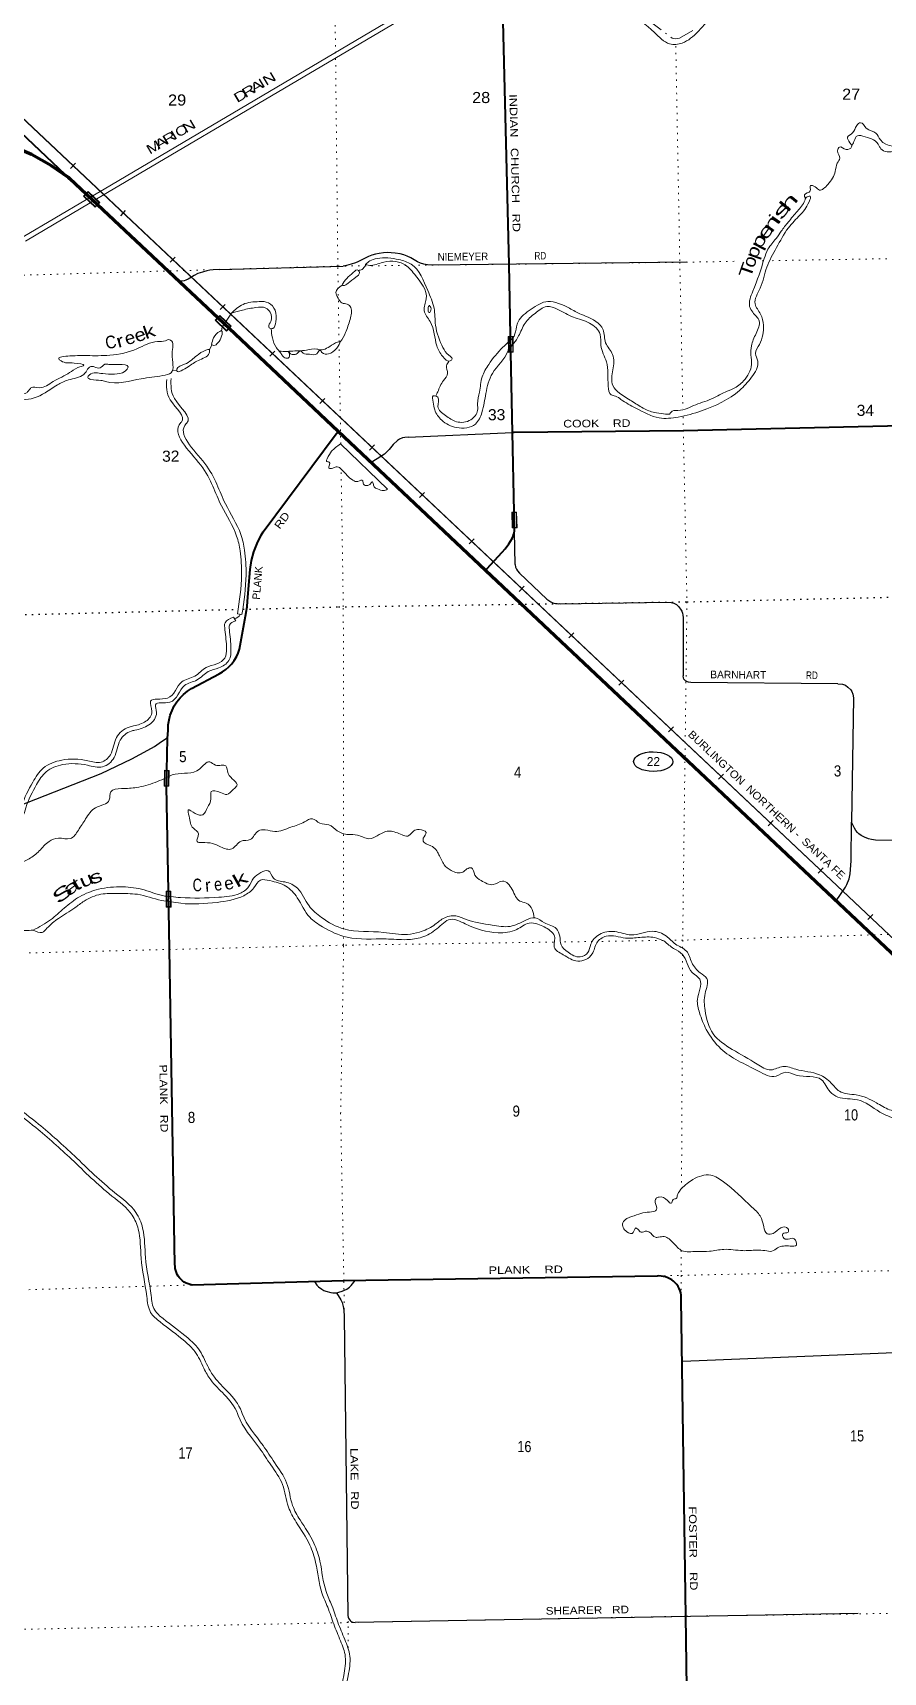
# Model space of a CAD drawing. Header units: feet. Extents: x -2 to 285336, y -549186 to -364975.
# Drawn here: x 195631 to 209030, y -454369 to -428524 of the extents above; entities that cross this region are included whole.
import ezdxf
from ezdxf.enums import TextEntityAlignment as Align

# ---------------------------------------------------------------- set-up
doc = ezdxf.new("R2010")
doc.units = ezdxf.units.FT
doc.header["$LTSCALE"] = 70
doc.linetypes.add('DOT_DASHED', pattern=[7.7, 5, -1.2, 0.3, -1.2])
doc.linetypes.add('DOTTED', pattern=[1.5, 0.3, -1.2])
for name, color, linetype, lineweight in [('17', 7, 'Continuous', 25), ('23', 7, 'Continuous', 70), ('26', 7, 'Continuous', 40), ('27', 7, 'Continuous', 13), ('29', 7, 'Continuous', 25), ('34', 7, 'Continuous', 25), ('39', 7, 'Continuous', 13), ('41', 7, 'Continuous', 13), ('44', 7, 'DOT_DASHED', 13), ('59', 7, 'Continuous', 13), ('6', 7, 'DOTTED', 25), ('61', 7, 'Continuous', 13), ('7', 7, 'DOTTED', 13)]:
    doc.layers.add(name, color=color, linetype=linetype, lineweight=lineweight)
doc.layers.add('30', color=7, linetype='Continuous')

msp = doc.modelspace()

# ---------------------------------------------------------------- linework, layer by layer
at = {"layer": '17'}
msp.add_ellipse((205406.43, -440013.34), major_axis=(-309.24, 1), ratio=0.500121, dxfattribs=at)
at = {"layer": '23'}
msp.add_line((202763.74, -436998.91), (200442.02, -434809.21), dxfattribs=at)
for points in [[(196191.51, -430806.58), (195923.69, -430618.88), (195610.54, -430445.13), (195287.54, -430307.48), (192206.09, -429090), (191878.93, -428943.52), (191568.88, -428763.64), (191481.67, -428704.25), (191456.62, -428687.19), (191431.67, -428665.26), (191302.4, -428549.73)], [(200442.02, -434809.21), (198723.3, -433188.23), (196652.33, -431235.03), (196216.96, -430824.42), (196191.51, -430806.58)], [(215822.62, -449315.2), (214465.74, -448035.47), (213654.34, -447270.21), (210801.47, -444579.57), (202763.74, -436998.91)]]:
    msp.add_lwpolyline(points, dxfattribs=at)
at = {"layer": '26'}
msp.add_line((197767.36, -442054.62), (197737.98, -440405.6), dxfattribs=at)
for points in [[(203165.08, -433566.84), (203136.23, -432179.11), (203035.36, -428135.55), (203018.23, -427448.44)], [(196191.51, -430806.58), (196141.94, -430757.95), (193744.51, -428492.16)], [(203217.26, -436076.8), (203191.29, -434827.47), (203165.08, -433566.84)], [(209783.07, -434708.03), (205878.19, -434799.99), (203215.91, -434827.21), (203191.29, -434827.47)], [(197737.98, -440405.6), (197752.14, -439651.31), (197761.54, -439519.01), (197761.47, -439512.22), (197765.18, -439433.75), (197777.07, -439356.09), (197797.02, -439280.09), (197824.8, -439206.6), (197860.1, -439136.42), (197902.55, -439070.31), (197951.68, -439009), (198006.95, -438953.16), (198067.75, -438903.4), (198133.42, -438860.28), (198565.24, -438632.09), (198619.98, -438600.75), (198673.13, -438562.58), (198721.99, -438519.07), (198766.05, -438470.68), (198804.8, -438417.95), (198837.83, -438361.47), (198864.78, -438301.84), (198885.34, -438239.72), (198993.96, -437662.86), (198994.71, -437659.54), (199009.23, -437573.46), (199014.67, -437486.34), (199057.36, -436982.73), (199078.58, -436842.53), (199114.34, -436705.31), (199164.24, -436572.58), (199227.75, -436445.8), (199258.97, -436393.61), (200412.55, -434848.67), (200442.02, -434809.21)], [(202763.74, -436998.91), (202784.01, -436976.74), (203028.6, -436709.2), (203073.75, -436659.17), (203133.47, -436580.01), (203184.59, -436495.05), (203200.02, -436458.37), (203211.54, -436420.29), (203219.01, -436381.2), (203222.36, -436341.56), (203217.26, -436076.8)], [(205965.63, -456884.07), (205921.73, -453486.67), (205847.76, -448497.6), (205848.77, -448461.25), (205845.97, -448425), (205839.4, -448389.24), (205829.13, -448354.36), (205815.27, -448320.75), (205797.97, -448288.77), (205777.42, -448258.77), (205753.85, -448231.08), (205727.52, -448206.02), (205698.71, -448183.84), (205667.74, -448164.79), (205634.94, -448149.08), (205600.69, -448136.89), (205565.35, -448128.35), (205529.31, -448123.55), (205492.96, -448122.54), (205466.86, -448124.17), (200524.15, -448196.23), (198141.99, -448264.61), (198109.36, -448257.91), (198077.61, -448247.85), (198047.08, -448234.52), (198018.11, -448218.07), (197991.02, -448198.68), (197966.11, -448176.57), (197943.65, -448151.98), (197923.87, -448125.17), (197907.01, -448096.44), (197893.25, -448066.11), (197882.73, -448034.5), (197875.57, -448001.97), (197871.85, -447968.87), (197871.29, -447948.52), (197783.72, -442972.96), (197767.36, -442054.62)]]:
    msp.add_lwpolyline(points, dxfattribs=at)
at = {"layer": '29'}
for p, q in [((198570.96, -432257.4), (200518.79, -432201.22)), ((205926.46, -432140.53), (201917.66, -432188.3)), ((201543.24, -434898.73), (203190.91, -434827.47)), ((203230.29, -436907.37), (203218.87, -436390.34)), ((203730.4, -437451.37), (203296.85, -437040.82)), ((203941.67, -437524.12), (205599.91, -437498.73)), ((205877.56, -437740.72), (205876.04, -438659.87)), ((208314.57, -438785.92), (205998.17, -438767)), ((208563.62, -439006.54), (208528.83, -440970.58)), ((213121.1, -441326), (208909.47, -441249.88)), ((200539.14, -448761.36), (200596.97, -453474.23)), ((205871.37, -449467), (211245.54, -449246.69)), ((208634.79, -453445.03), (200711.34, -453584.88))]:
    msp.add_line(p, q, dxfattribs=at)
for points in [[(201917.66, -432188.3), (201850.93, -432182.16), (201792.95, -432171.35), (201740.66, -432153.73), (201690.64, -432132.68), (201586.06, -432071.27), (201529.22, -432044.54), (201475.79, -432024.64), (201416.68, -432010.42), (201338.24, -431998.48), (201277.99, -431992.22), (201213.19, -431989.38), (201154.08, -431993.36), (201085.87, -432003.02), (201031.31, -432014.41), (200974.47, -432030.32), (200922.17, -432049.66), (200858.52, -432080.36), (200751.66, -432137.23), (200716.42, -432152.02), (200649.35, -432173.63), (200574.32, -432191.82), (200518.79, -432201.22)], [(198570.96, -432257.4), (198472.41, -432262.35), (198420.11, -432268.6), (198371.23, -432277.13), (198306.44, -432295.9), (198231.41, -432320.35), (198175.7, -432347.65), (198106.36, -432389.73), (198079.08, -432405.66), (198040.43, -432425.55), (198017.69, -432431.81), (197983.59, -432436.93), (197929.02, -432441.48)], [(201543.24, -434898.73), (201491.7, -434903.27), (201456.46, -434909.53), (201410.99, -434929.43), (201374.62, -434952.75), (201308.68, -435016.44), (201247.3, -435091.51), (201209.78, -435130.74), (201169.99, -435164.3), (201058.59, -435241.64), (200963.1, -435298.5)], [(203230.29, -436907.37), (203236.68, -436946.53), (203251.46, -436980.65), (203268.51, -437007.95), (203296.85, -437040.82)], [(203730.4, -437451.37), (203763.01, -437475.39), (203791.43, -437492.45), (203826.67, -437508.38), (203864.18, -437518.61), (203890.33, -437522.03), (203941.67, -437524.12)], [(205599.91, -437498.73), (205687.57, -437503.28), (205710.3, -437507.83), (205733.04, -437515.79), (205770.55, -437538.53), (205802.38, -437566.97), (205836.48, -437607.91), (205856.95, -437640.89), (205868.31, -437672.74), (205875.14, -437706.86), (205877.56, -437740.72)], [(205998.17, -438767), (205962.65, -438762.87), (205944.47, -438756.61), (205913.77, -438738.98), (205900.13, -438726.47), (205889.9, -438715.66), (205880.8, -438693.49), (205876.04, -438659.87)], [(208314.57, -438785.92), (208390.78, -438794.14), (208433.98, -438810.07), (208474.9, -438837.36), (208518.1, -438882.86), (208536.29, -438910.15), (208552.2, -438948.82), (208563.62, -439006.54)], [(190135.19, -443127.23), (194498.19, -441069.98), (196706.4, -440201.78), (197193.83, -439969.02), (197443.09, -439834.18), (197546.48, -439773.22), (197622.18, -439723.34), (197753.47, -439632.55)], [(208286, -442208.77), (208436.25, -441991.17), (208456.71, -441951.37), (208493.09, -441863.79), (208511.28, -441783.04), (208524.92, -441578.32), (208528.83, -440970.58)], [(208909.47, -441249.88), (208845.49, -441240.53), (208795.47, -441229.16), (208734.08, -441206.41), (208683.98, -441179.23), (208647.69, -441149.55), (208624.95, -441129.08), (208599.95, -441097.23), (208574.94, -441060.84), (208528.83, -440970.58)], [(200066.83, -448209.36), (200108.27, -448265.95), (200134.42, -448294.95), (200183.3, -448331.91), (200215.13, -448350.11), (200248.1, -448360.92), (200325.4, -448380.82), (200357.23, -448385.37), (200391.34, -448388.21), (200422.03, -448385.37), (200452.72, -448379.68), (200507.29, -448363.19), (200577.77, -448329.64), (200618.7, -448299.5), (200647.11, -448273.91), (200710.71, -448193.51)], [(200415.81, -448386.52), (200484.55, -448499.68), (200502.74, -448542.9), (200518.66, -448602.04), (200530.03, -448658.91), (200539.14, -448761.36)], [(200596.97, -453474.23), (200601.62, -453499.53), (200607.31, -453515.45), (200617.54, -453533.65), (200633.45, -453553.55), (200643.69, -453562.08), (200659.6, -453572.32), (200676.65, -453579.14), (200711.34, -453584.88)]]:
    msp.add_lwpolyline(points, dxfattribs=at)
at = {"layer": '34', "lineweight": 13}
msp.add_line((189982.25, -424700.1), (221936.8, -454825.73), dxfattribs=at)
at = {"layer": '34'}
for p, q in [((189983.09, -424699.39), (221937.47, -454824.26)), ((196227.19, -430661.14), (196303.07, -430580.66)), ((197015.45, -431407.87), (197091.32, -431327.38)), ((197797.4, -432141.48), (197873.28, -432061)), ((198585.66, -432888.2), (198661.53, -432807.72)), ((199367.61, -433621.82), (199443.49, -433541.33)), ((200155.87, -434368.54), (200231.74, -434288.06)), ((200937.82, -435102.16), (201013.7, -435021.67)), ((201726.08, -435848.88), (201801.95, -435768.4)), ((202508.03, -436582.5), (202583.91, -436502.01)), ((203296.29, -437329.22), (203372.16, -437248.74)), ((204078.24, -438062.83), (204154.12, -437982.35)), ((204866.5, -438809.56), (204942.37, -438729.08)), ((205648.45, -439543.17), (205724.33, -439462.69)), ((206436.71, -440289.9), (206512.58, -440209.42)), ((207218.66, -441023.51), (207294.54, -440943.03)), ((208006.92, -441770.24), (208082.79, -441689.76)), ((208788.87, -442503.85), (208864.75, -442423.37))]:
    msp.add_line(p, q, dxfattribs=at)
at = {"layer": '39'}
for p, q in [((202974.87, -427311.67), (196753.41, -430988.37)), ((196753.41, -430988.37), (196478.97, -431150.56)), ((196810, -431042.07), (196534.85, -431204.66)), ((196478.97, -431150.56), (195477.3, -431742.52)), ((196534.85, -431204.66), (195515.46, -431807.09)), ((200871.89, -432188.36), (200875.18, -432175.46)), ((198615, -433164.83), (198759.87, -432944.13)), ((198605.53, -433222.72), (198615, -433164.83)), ((198413.41, -433519.74), (198451.76, -433445.22)), ((197829.86, -433850.92), (197896.44, -433849.23)), ((200477.41, -435006.05), (201221.6, -435720.24)), ((198793.4, -437735.11), (198832.19, -437793.38)), ((198857.1, -437685.75), (198926.73, -437692.96))]:
    msp.add_line(p, q, dxfattribs=at)
msp.add_lwpolyline([(203090.06, -427330.72), (202974.93, -427398.76), (196810, -431042.07)], dxfattribs=at)
for points in [[(204172.82, -426879.68), (204187.79, -426936.96), (204180.15, -427039.49), (204340.48, -427364.24), (204702.75, -427852.77), (205022.14, -428190.79), (205424.01, -428518.36), (205664.25, -428698.03), (205863.47, -428684.98), (206108.3, -428506.92), (206266.66, -428345.37), (206509.2, -428096.98), (206570.73, -427883.66), (206812.9, -427544.85), (207087.54, -427270.19), (207300.3, -427124.44), (207488.91, -426976.8), (207704.07, -426925.49), (207921.7, -426988.72), (208217.6, -426993.27), (208451.44, -427082.54), (208524.13, -427138.45), (208379.13, -427119.07), (208173.71, -427089.95), (207952.39, -427111.15), (207936.56, -427177.54), (208200.28, -427190.3), (208464.15, -427237.21), (208697.97, -427320.45), (209049.01, -427521.67), (209391.98, -427720.92), (209525.06, -427778.53), (209883.11, -428218.85), (210144.23, -428581.29), (210247.55, -428747.57), (210504.49, -429071.84), (210836.23, -429478.13), (210896.95, -429560.21), (210899.15, -429606.42), (210846.91, -429628.79), (210750.45, -429667.45), (210783.01, -429755.71), (210714.55, -429748.01), (210613.25, -429585.74), (210306.97, -429502.86), (210142.14, -429555.93), (210029.6, -429600.7), (209904.85, -429609.36), (209884.26, -429741.25), (209881.13, -429882.05), (209735.23, -429971.93), (209528.52, -430121.66), (209404.27, -430254.91), (208986.26, -430213.71), (208914.55, -430104.62), (208763.29, -430029.01), (208672.36, -429941.04), (208612.16, -429987.56), (208546.21, -430102.44), (208467.99, -430171.15), (208504.58, -430259.39), (208534.9, -430293.4), (208568.89, -430236.96), (208622.87, -430146.26), (208743.71, -430163.75), (208876.74, -430209.31), (208967.72, -430311.34), (208992.04, -430351.41), (209217.8, -430392.06), (209511.1, -430292.56), (209681.79, -430195.25), (209800.17, -430102.22), (209876.14, -429975.24), (209949.96, -429841.37), (209968.74, -429744.38), (209995.71, -429681.25), (210126.67, -429712.76), (210257.02, -429593.54), (210454.39, -429622.7), (210615.7, -429694.25), (210676.6, -429820.54), (210799.52, -429856.1), (210847.45, -429763.43), (210851.31, -429723.22), (210887.62, -429741.12), (210886.21, -429889.84), (210977.97, -430182.78), (211135.96, -430427.16), (211412.31, -430576.5), (211555.36, -430609.95), (211662.62, -430754.1), (211616.83, -430878.92), (211575.08, -431007.74), (211520.87, -431040.17), (211633.99, -431140.08), (212012.97, -431282.88), (212269.29, -431454.43)], [(208202.55, -426859.48), (209016.17, -427321.27), (209393.66, -427522.84), (209738.49, -427797.57), (210051.75, -428113.52), (210193.28, -428269.56), (210500.82, -428663.91), (210549.41, -428734.01), (210573.64, -428751.97), (210715.28, -428936.15), (211257.59, -429646.84), (211546.26, -429856.41), (211691.44, -429919.99), (211856.95, -430033.71), (212032.4, -430117.24), (212480.46, -430418.46), (212733.17, -430692.51), (212806, -430784.58), (212898.76, -430826.32), (213003.74, -430906.18), (213015.95, -430938.28), (212937.34, -430910.53), (212868.82, -430888.77), (212887.13, -430936.91), (212994.68, -431153.41), (213080.27, -431412.21), (213153.48, -431598.74), (213220.32, -431700.89), (213224.51, -431741.06), (213327.52, -431828.97), (213472.74, -431904.61), (213599.69, -431940.15), (213769.06, -432013.66), (213936.26, -432046.99), (214061.41, -432136.8), (214214.78, -432234.51), (214327.72, -432290.21), (214384.22, -432324.09), (214592.46, -432552.15), (214709.47, -432617.88), (214897.01, -432705.37), (215118.86, -432814.79), (215384.54, -432813.47), (215523.22, -432762.54), (215561.3, -432724.17), (215559.04, -432661.88), (215610.93, -432553.11), (215663.28, -432558.88), (215661.48, -432611.13), (215705.23, -432480.29), (215710.55, -432301.42), (215683.99, -432205.09), (215646.12, -432297.72), (215613.85, -432281.8), (215554.6, -432063.05), (215497.96, -431993), (215396.67, -431832.74), (215389.86, -431643.88), (215541.93, -431420.06), (215702.37, -431276.58), (215921.6, -431237.31), (216080.73, -431266.66), (216268.05, -431299.89), (216336.54, -431313.62), (216285.9, -431233.49), (216017.58, -431080.09), (215590.41, -430967.67), (215274.15, -430904.93), (215103.06, -430903.78), (214891.49, -430846.55), (214764.52, -430806.99), (214712.22, -430815.29), (214549.92, -430994.95), (214377.4, -431138.49), (214369.02, -431058.15), (214485.31, -430945.03), (214599.5, -430813.84), (214657.45, -430709.06), (214455.61, -430571.4), (214193.31, -430413.95), (214138.7, -430347.91), (214235.37, -430361.49), (214535.93, -430524.78), (214778.12, -430686.35), (214979.84, -430795.87), (215305.75, -430754.06), (215775.1, -430846.17), (216107.62, -430949.02), (216341.97, -431162.87), (216475.7, -431381.25), (216780.85, -431683.18), (216932.54, -431863.28), (217161.71, -432288.17), (217208.93, -432517.02), (217237.69, -432659.56), (217157.97, -432856.89), (217134.59, -433047.92)], [(207807.68, -431135), (207789.33, -431076.82), (207879.66, -431016.08), (207883.35, -430933.67), (207955.88, -430951.4), (208026.54, -431003.29), (208155, -430916.24), (208274.93, -430710.67), (208306.6, -430577.88), (208344.53, -430501.33), (208311.86, -430384.94), (208339.79, -430324.51), (208444.61, -430362.17), (208530.99, -430321.55), (208534.93, -430291.11)], [(203121.27, -433403.24), (203213.25, -433306.08), (203252.91, -433159.19), (203276.75, -433080.7), (203485.27, -432880.71), (203746.43, -432758.84), (203913.62, -432790.16), (204042.66, -432843.78), (204220.17, -432939.35), (204337.11, -432989.01), (204615.75, -433204.66), (204656.84, -433411.44), (204766.28, -433595.77), (204771.28, -433834.88), (204770.28, -434086.08), (204873.41, -434204.13), (205065.13, -434327.77), (205246.74, -434441.41), (205425.63, -434510.61), (205569.15, -434532.25), (205679.79, -434517.63), (205687.79, -434503.53), (205794.36, -434476.87), (206075.78, -434387.05), (206359.15, -434281.14), (206537.91, -434187.81), (206670.53, -434132.9), (206829.05, -434011.53), (206954.81, -433753.69), (206946.15, -433603.01), (206953.62, -433460.3), (207027.29, -433262.99), (207074.8, -433065.82), (206973.61, -432929.67), (206924.93, -432837.47), (206976.29, -432598.08), (207155.35, -432082.74), (207213.12, -431933.75), (207341.27, -431768.33), (207423.32, -431651.36), (207533.44, -431508.14), (207677.66, -431336.61), (207793.72, -431167.23), (207817.68, -431120.89), (207877.98, -431100.49), (207862.23, -431186.98), (207718.17, -431398.7), (207535.82, -431598.56), (207349.9, -431910.96), (207196.16, -432219.19), (207090.81, -432547.27), (207011.32, -432796.85), (207096.51, -432959.2), (207141.5, -433133.81), (207078.31, -433435.56), (207018.52, -433580.55), (207053.21, -433698.94), (206955.62, -433954.64), (206767.26, -434160.55), (206168.76, -434483.05), (205798.8, -434581.35), (205498.96, -434594.9), (205132, -434439.98), (204897.97, -434304.49), (204811.2, -434250.66), (204742.69, -434230.91), (204695.85, -434096.5), (204668.12, -433710.81), (204582.53, -433449.99), (204569.76, -433279.24), (204401.97, -433099.21), (204147.99, -433008.04), (203903.94, -432884.66), (203728.65, -432841.32), (203543.91, -432946.74), (203387.53, -433100.24), (203285.7, -433303.71), (203122.44, -433521.33)], [(200875.18, -432175.46), (200942.53, -432119.33), (201054.4, -432082.04), (201398.87, -432099.33), (201593.13, -432173.28), (201853.73, -432587.4), (201953.48, -432864.22), (201976.72, -433135.4), (202092.87, -433486.49), (202187.96, -433608.6), (202236.5, -433664.63), (202206.44, -433696.93), (202089.42, -433629.19), (201996.14, -433458.84), (201891.95, -433077.54), (201798.65, -432903.17), (201808.34, -432810.69), (201830.11, -432720.15), (201645.37, -432331.21), (201475.64, -432169.28), (201117.3, -432150.97), (200914.16, -432188.15), (200875.18, -432175.46)], [(200504.82, -432501.67), (200520.8, -432471.45), (200705.2, -432279.62), (200739.33, -432259.36), (200777.75, -432301.37), (200719.68, -432376.01), (200597.29, -432473.08), (200522.96, -432507.61), (200504.82, -432501.67)], [(200756.26, -432269.45), (200819.82, -432252.93), (200871.89, -432188.36)], [(200475.53, -433398.17), (200558.18, -433250.97), (200629.79, -433041.62), (200641.11, -432854.68), (200586.55, -432802.7), (200501.93, -432783.02), (200441.23, -432704.95), (200406.67, -432618.71), (200504.82, -432501.67)], [(198759.87, -432944.13), (198944.13, -432804.84), (199197.57, -432761.38), (199344.58, -432780.74), (199447.71, -432898.8), (199458.51, -433081.61), (199410.62, -433184.34), (199364.32, -433182.56), (199350.14, -433160.52), (199379.99, -433075.97), (199369.33, -432929.33), (199302.64, -432863.35), (199143.6, -432854.09), (198936.45, -432895.31), (198762.96, -432941.8)], [(201880.84, -432820.37), (201858.88, -432864.69), (201877.28, -432934.94), (201901.28, -432898.64), (201901.1, -432854.43), (201880.84, -432820.37)], [(194148.27, -432949.28), (194174.45, -432953.17), (194205.19, -433089.67), (194270.12, -433217.95), (194229.98, -433246.29), (194163.23, -433164.23), (194110.46, -433057.98), (194104.51, -433078.11), (194157.3, -433190.38), (194163.94, -433341.07), (194152.23, -433431.55), (194176.62, -433487.7), (194222.69, -433433.21), (194258.81, -433406.91), (194287.16, -433448.97), (194201.06, -433559.92), (194096.9, -433683.02), (194045.11, -433817.92), (193987.14, -433916.68), (193991.74, -434059.33), (194076.61, -434141.3), (194288.11, -434178.43), (194648.45, -434241.48), (195107.6, -434250.72), (195334.83, -434199.35), (195530.08, -434200.39), (195566.15, -434162.03), (195602.22, -434121.66), (195731.03, -434119.01), (195954.05, -434021.44), (196211.12, -433881.5), (196341.63, -433802.48), (196434.07, -433765.84), (196284.98, -433730.41), (196077.53, -433697.28), (196043.19, -433667.31), (196214.08, -433618.23), (196489.81, -433612.84), (196844.03, -433607.06), (197272.34, -433504.45), (197597.94, -433390.29), (197720.67, -433377.63), (197762.87, -433361.34), (197801.15, -433369.19), (197826.17, -433584.09), (197809.27, -433883.59), (197678.62, -433928.45), (197340.68, -433978.37), (196777.28, -434023.37), (196704.74, -434003.63), (196545.67, -433988.35), (196497.24, -433956.44), (196523.25, -433918.13), (196732.49, -433896.99), (196915.68, -433904.12), (197084.57, -433859.07), (197134.61, -433790.49), (196993.57, -433753.01), (196830.53, -433751.81), (196768.12, -433750.11), (196689.86, -433806.77), (196599.22, -433791.15), (196544.84, -433783.38), (196480.7, -433850.01), (196432.64, -433910.54), (196191.45, -433996.14), (196018.67, -434073.36), (195823.94, -434198.93), (195464.07, -434301.19), (195333.23, -434299.84), (195255, -434366.54), (195041.63, -434361.57), (194445.5, -434276.12), (194099.21, -434253.73), (193778.99, -434207.09), (193772.28, -434042.34), (193798.11, -433957.81), (193815.89, -433875.33), (193785.4, -433803.14), (193791.09, -433716.7), (193823.2, -433692.42), (193865.94, -433810.78), (193906.5, -433884.93), (193962.62, -433826.37), (194028.49, -433689.39), (194082.33, -433566.54), (194079.52, -433369.62), (194083.21, -433285.2), (194082.83, -433192.76), (194040.23, -433110.58), (194029.91, -433048.34), (194084.11, -433011.9), (194148.27, -432949.28)], [(198445.53, -433440.33), (198479.3, -433331.65), (198579.53, -433230.67), (198605.67, -433222.51), (198606, -433304.9), (198546.06, -433413.71), (198485.84, -433454.2), (198445.53, -433440.33)], [(199387.32, -433189.79), (199405.19, -433333.07), (199470.24, -433491.5), (199512.71, -433541.53)], [(199512.71, -433541.53), (199637.52, -433546.94), (199695.88, -433542.63), (199820.65, -433537.99), (199943.38, -433525.32), (200104.34, -433510.45), (200164.77, -433522.21), (200369.7, -433430.76), (200470.2, -433396.1), (200420.28, -433494.81), (200291.83, -433585.88), (200185.06, -433562.3), (200152.83, -433525.52), (200108.66, -433582.78), (199991.94, -433589.39), (199889.24, -433575.83), (199848.94, -433539.99), (199794.66, -433580.32), (199738.36, -433596.68), (199692.01, -433582.84), (199659.38, -433545.78), (199676.03, -433613.06), (199652.04, -433651.36), (199586.23, -433636.86), (199551.41, -433594.72), (199512.71, -433541.53)], [(201981.24, -434250.68), (202011.51, -434270.62), (202014.11, -434415.3), (202131.42, -434555.38), (202304.92, -434655), (202532.24, -434623.72), (202638.33, -434480.52), (202637.89, -434372), (202669.35, -434186.97), (202710.66, -433949.64), (202814.52, -433752.18), (203036.84, -433481.79), (203121.27, -433403.24)], [(197897.7, -433851), (197901.63, -433826.87), (198020.07, -433749.91), (198218.77, -433610.27), (198357.32, -433527.18), (198411.63, -433518.88), (198409.83, -433573.14), (198341.69, -433643.82), (198239.22, -433688.54), (198078.6, -433787.8), (197966.14, -433852.67), (197911.85, -433865), (197897.7, -433851)], [(203122.44, -433521.33), (203114.83, -433544.13), (202873.46, -433892.56), (202770.08, -434208.57), (202706.88, -434508.31), (202604.97, -434691.69), (202307.31, -434747.43), (202073.35, -434630.03), (201964, -434467.8), (201941.37, -434347.34)], [(202188.36, -433707.07), (202150.38, -433771.56), (202164.97, -433894.07), (202101.01, -434004.92), (202011.16, -434184.21), (201981.24, -434250.68)], [(197740.16, -433987.67), (197795.92, -434310.54), (197967.42, -434668.21), (197965.86, -434669.77), (198278.13, -435341.82), (198603.94, -435983.43), (198843.04, -436457.72), (198896.04, -436689.01), (198921.19, -437067.11), (198857.1, -437685.75)], [(197809.14, -433975.76), (197863.24, -434289.04), (198051.98, -434682.65), (198049.97, -434684.66), (198341.1, -435311.22), (198666.4, -435951.83), (198909.37, -436433.8), (198965.52, -436678.8), (198991.43, -437068.4), (198926.73, -437692.96)], [(201941.37, -434347.34), (201940.97, -434248.87), (201981.24, -434250.68)], [(201221.6, -435720.24), (201157.26, -435740.64), (201062.55, -435714.95), (201008.06, -435681.04), (200995.77, -435628.84), (200981.58, -435602.77), (200951.5, -435633.06), (200909.34, -435661.4), (200852.94, -435651.61), (200832.59, -435597.44), (200830.52, -435581.37), (200754.08, -435595.79), (200675.5, -435578.07), (200495.67, -435408.07), (200429.06, -435364.16), (200356.68, -435386.6), (200294.29, -435388.9), (200308.15, -435332.56), (200301.96, -435292.39), (200259.64, -435280.53), (200269.53, -435238.28), (200339.53, -435121.38), (200399.68, -435062.81), (200477.41, -435006.05)], [(198793.4, -437735.11), (198660.7, -437823.44), (198657.48, -437933.94), (198682.99, -438229.88), (198655.39, -438381.82), (198531.81, -438471.58), (198360.01, -438530.12), (198184.52, -438664.61), (197979.14, -438755.77), (197751.58, -439012.34), (197487.72, -439062.21), (197506.59, -439221.73), (197412.71, -439377.34), (197218.25, -439451.51), (197148.37, -439468.36), (196948.01, -439635.85), (196853.62, -439906.22), (196708.65, -440022.35), (196497.29, -440000.88), (196087.18, -439990.4), (195796.61, -440116.38), (195630.13, -440337.94), (195457.55, -440711.03), (195343.76, -440975.28), (195148.7, -441084.65), (194876.2, -441105.31), (194638.08, -441098.88), (194429.36, -441210.79), (194014.85, -441455.94), (193781.57, -441583.39), (193497.57, -441727.29), (193307.96, -441935.71), (193144.62, -441951.34), (192807.32, -441996.13), (192647.41, -442117.58), (192522.99, -442229.85), (192503.45, -442335.54), (192501.23, -442609.16), (192502.93, -443145.36), (192496.41, -443970.12), (192524.16, -444622.38), (192515.81, -445047.03), (192534.46, -445194.67)], [(198832.19, -437793.38), (198729.62, -437861.66), (198727.57, -437931.95), (198753.53, -438233.19), (198719.25, -438421.96), (198564.39, -438534.43), (198393.47, -438592.67), (198220.51, -438725.22), (198021.43, -438813.59), (197788.08, -439076.68), (197564.91, -439118.86), (197578.92, -439237.34), (197460.19, -439434.15), (197239.01, -439518.51), (197180.7, -439532.57), (197007.73, -439677.16), (196913.08, -439948.28), (196730.06, -440094.89), (196492.85, -440070.79), (196100.84, -440060.77), (195841.45, -440173.24), (195690.55, -440374.06), (195521.47, -440739.57), (195398.68, -441024.74), (195169.43, -441153.28), (194877.91, -441175.38), (194654.77, -441169.36), (194463.73, -441271.79), (194049.46, -441516.8), (193814.18, -441645.34), (193540.69, -441783.92), (193341.54, -442002.82), (193152.56, -442020.9), (192834.9, -442063.08), (192692.11, -442171.53), (192587.51, -442265.92), (192573.4, -442342.24), (192571.23, -442609.33), (192572.93, -443145.53), (192566.42, -443968.91), (192594.19, -444621.58), (192585.9, -445043.31), (192603.91, -445185.9)], [(198897.34, -437692.12), (198894.57, -437698.99), (198811.99, -437761.99)], [(203528.51, -442477.09), (203499.48, -442345.67), (203404.47, -442243.65), (203303.7, -442212), (203184.21, -442029.73), (203032.71, -441897.85), (202883.99, -441952.85), (202694.52, -441887.47), (202595.55, -441801.56), (202540.75, -441689.29), (202470.37, -441705.72), (202408.17, -441754.26), (202220.88, -441729.07), (202113.84, -441639.17), (202030.67, -441480.83), (201903.29, -441338.78), (201780.21, -441265.04), (201784.07, -441222.82), (201827.98, -441132.17), (201717.08, -441082.49), (201632.63, -441105.01), (201556.45, -441179.74), (201375.13, -441138.44), (201189.87, -441117.26), (200926.65, -441229.1), (200747.28, -441171.71), (200602.32, -441162.39), (200426.97, -441102.97), (200295.77, -441011.18), (200152.75, -440983.76), (200035.72, -440914.01), (199913.14, -440962.85), (199698.12, -441048.32), (199444.78, -441113.89), (199293.72, -441090.52), (199185.09, -441105.13), (199056.83, -441242.42), (198912.01, -441267.26), (198767.58, -441388.55), (198590.33, -441357.28), (198463.31, -441303.65), (198294.18, -441290.43), (198219.65, -441274.72), (198243.31, -441154.03), (198160.42, -441064.01), (198093.24, -440875.45), (198080.74, -440773.02), (198191.69, -440832.76), (198310.52, -440852.26), (198382.52, -440737.36), (198438.33, -440602.44), (198441.88, -440485.87), (198586.85, -440499.21), (198689.63, -440530.85), (198793.97, -440449.95), (198846.07, -440393.43), (198708.42, -440199.18), (198671.71, -440080.8), (198510.63, -440067.54), (198417.84, -440017.76), (198257.28, -440131.09), (197875.18, -440211.37), (197695.99, -440285.26)], [(197697.5, -440284.69), (197559.7, -440341.55), (197268.17, -440421.37), (197026.71, -440438.65), (196857.84, -440489.73), (196836.21, -440616.44), (196621.35, -440740.09), (196463.06, -440917.72), (196349.05, -441095.13), (196222.77, -441226.38), (196035.56, -441219.27), (195888.83, -441270.24), (195732.45, -441421.74), (195573.94, -441545.11), (195306.62, -441638.88), (195010.77, -441646.38), (194727.24, -441712.1), (194606.55, -441730.78), (194429.64, -441785.92), (194265.11, -441913.34), (194090.66, -442074.97)], [(197809.3, -442142.28), (197957.53, -442156.21), (198563.36, -442151.19), (198891.21, -442093.29), (199031.67, -441988.09), (199109.62, -441851.05), (199226, -441762.05), (199338.6, -441733.36), (199423.61, -441851.5), (199602.99, -441910.9), (199800.65, -442010.39), (199982.92, -442286.8), (200178.9, -442470.71), (200533.89, -442651.81), (201154.04, -442704.99), (201534.59, -442739.27), (201721.62, -442700.16), (201948.64, -442594.53), (202097.15, -442487.29), (202298.26, -442446.09), (202459.5, -442501.56), (202866.45, -442591.97), (203150.33, -442610.66), (203397.51, -442514.98), (203546.3, -442476.06), (203691.54, -442555.72), (203881.12, -442647.21), (203933.93, -442765.51), (203954.61, -442902.06), (204063.77, -443018.07), (204253.27, -443091.48), (204377.79, -443024.55), (204423.55, -442893.7), (204557.78, -442738.29), (204799.13, -442692.88), (205061.05, -442744.63), (205394.89, -442687.91), (205614.6, -442765.19), (205758.01, -442891.08), (205929.55, -443000.75), (206014.81, -443181.18), (206148.32, -443345.3), (206249.32, -443433.22), (206224.1, -443666.46), (206223.18, -443935.74), (206349.46, -444302.86), (206652.38, -444550.54), (207043.8, -444783.71), (207259.53, -444873.07), (207450.53, -444819.87), (207653.99, -444863.07), (208024.7, -444949.64), (208206.36, -445077.35), (208339.75, -445211.33), (208605.67, -445268.28), (208922.17, -445391.3), (209129.93, -445500.79), (209327.3, -445529.95), (209697.24, -445427.63), (210005.2, -445428.11), (210315.77, -445577.28), (210543.9, -445746.96), (210653.25, -445909.19), (210621.66, -446062.07), (210540.53, -445909.75), (210433.22, -445753.54), (210283.78, -445629.69), (210058.07, -445562.49), (209884.81, -445521.15), (209605.25, -445574.79), (209229.1, -445634.94), (208977.11, -445537.72), (208622.08, -445344.56), (208315.96, -445301.88), (208192.84, -445218.09), (208057.23, -445029.86), (207660.41, -444955.48), (207495.17, -444910.08), (207342.45, -444971.12), (207062.35, -444892.14), (206471.18, -444539.39), (206242.5, -444235.07), (206136.79, -443976.36), (206101.7, -443761.52), (206141.31, -443600.55), (206138.66, -443443.82), (206021.49, -443337.9), (205867.36, -443053.31), (205728.1, -442959.55), (205582.72, -442845.73)], [(205582.72, -442845.73), (205425.49, -442788.23), (205196.02, -442785.36), (204970.63, -442794.52), (204664.57, -442765.9), (204516.05, -442871.13), (204444.3, -443046.32), (204217.32, -443159.99), (203989.46, -443058.63), (203846.07, -442938.77), (203851.4, -442763.91), (203782.62, -442679.85), (203588.98, -442576.32), (203452.04, -442558.92), (203255.2, -442660.37), (202961.53, -442710.06), (202445.7, -442571.96), (202211.93, -442500.78), (201995.16, -442650.57), (201760.2, -442782.36), (201522.84, -442819.71), (201196.73, -442809.28), (200582.72, -442782.19), (200195.6, -442617.32), (199995.73, -442467.6), (199797.22, -442159.11), (199617.34, -441975.13), (199365.4, -441889.97), (199216.42, -441882.68), (199114.25, -442001.75), (198955.75, -442127.13), (198533.83, -442232.1), (197961.92, -442246.62), (197810.46, -442224.35)], [(195638.88, -442670.14), (195911.96, -442506), (196126.58, -442324.08), (196369.4, -442144.02), (196666.81, -442025.98), (197047.07, -441987.92), (197387.43, -442036.46), (197713.89, -442133.31), (197809.3, -442142.28)], [(197814.36, -442225.06), (197657.81, -442201.91), (197279.02, -442105.33), (196971.02, -442094.8), (196705.37, -442104.16), (196440.13, -442214), (196293.62, -442317.22), (196034.65, -442485.3), (195854.13, -442640.93), (195777.91, -442705.62), (195638.88, -442670.14)], [(195439.91, -442672.66), (195504.05, -442674.83), (195638.88, -442670.14)], [(193152.62, -445370.64), (193556.72, -445336.48), (194041.25, -445266.18), (194781.06, -445254.1), (195152.94, -445302.29), (195325.77, -445418.76), (195721.62, -445728.02), (196288.24, -446230.06), (196925.18, -446810.42), (197254.7, -447121.68), (197361.1, -447366.68), (197407.07, -447830.58), (197495.18, -448431.04), (197551.33, -448659.98), (197683.94, -448794.53), (198071.75, -449099.76), (198240.52, -449270.46), (198387.12, -449543.57), (198491.55, -449718.29), (198700.5, -449945.21), (198919.44, -450260.5), (198929.47, -450288.61), (199260.88, -450796.68), (199439.65, -451063.77), (199630.44, -451383.08), (199724.72, -451740.54), (199841.19, -451967.46), (200060.1, -452334.96), (200154.42, -452620.13), (200252.65, -453098.09), (200342.99, -453318.99), (200437.32, -453582.06), (200545.72, -453851.16), (200625.98, -454116.25), (200599.67, -454427.53), (200498.8, -455032.01), (200442.33, -455341.28), (200375.84, -455598.33), (200315.46, -455722.85), (200285.25, -455807.19)], [(193158.52, -445440.39), (193564.7, -445406.06), (194046.87, -445336.1), (194777.11, -445324.17), (195127.54, -445369.58), (195284.61, -445475.44), (195676.82, -445781.85), (196241.45, -446282.13), (196877.57, -446861.74), (197196.21, -447162.72), (197292.52, -447384.5), (197337.57, -447839.12), (197426.4, -448444.49), (197487.94, -448695.38), (197637.18, -448846.81), (198025.03, -449152.07), (198183.63, -449312.48), (198326.21, -449578.1), (198435.17, -449760.4), (198645.75, -449989.09), (198856.64, -450292.79), (198866.32, -450319.93), (199202.48, -450835.27), (199380.48, -451101.21), (199565.28, -451410.49), (199658.97, -451765.74), (199779.92, -452001.39), (199996.04, -452364.21), (200086.68, -452638.23), (200185.39, -453118.56), (200277.62, -453344.06), (200371.88, -453606.96), (200479.63, -453874.43), (200555.1, -454123.71), (200530.16, -454418.81), (200429.84, -455019.96), (200373.92, -455326.21), (200309.81, -455574.06), (200250.83, -455695.7), (200219.35, -455783.59)], [(205854.14, -446742.92), (206032.69, -446599.36), (206312.2, -446533.66), (206515.92, -446639.15), (206960.34, -447034.83), (207089.72, -447174.86), (207148.79, -447347.39), (207199.55, -447455.65), (207298.16, -447451.14), (207418.56, -447362.12), (207529.31, -447373.63), (207531.56, -447431.89), (207449.14, -447456.42), (207463.52, -447528.69), (207558.14, -447534.25), (207626.59, -447535.92), (207661.2, -447634.21), (207564.65, -447650.77), (207365.5, -447677.89), (207275.14, -447730.58), (207166.42, -447723.09), (207037.57, -447715.69), (206816.19, -447722.82), (206520.23, -447702.19), (206292.91, -447733.46), (206091.64, -447734.46), (205860.13, -447723.56), (205722.76, -447599.65), (205579.45, -447501.89), (205490.92, -447510.37), (205440.61, -447512.63), (205339.63, -447426.72), (205305.36, -447414.84), (205214.86, -447433.37), (205164.35, -447385.4), (205132.06, -447365.46), (205092.1, -447438), (204991.41, -447426.45), (204926.42, -447282.08), (204988.55, -447217.47), (205143.31, -447160.43), (205278, -447119.57), (205416.82, -447104.81), (205458.97, -447076.47), (205436.37, -446962.03), (205450.21, -446901.68), (205498.42, -446877.32), (205633.51, -446934.93), (205690.04, -446976.85), (205722.01, -446918.41), (205768.23, -446900.1), (205788.13, -446843.73), (205814.1, -446795.37), (205852.13, -446742.93)]]:
    msp.add_spline(points, degree=3, dxfattribs=at)
at = {"layer": '44'}
msp.add_lwpolyline([(205253.53, -428267.97), (205706.24, -428607.71), (205756.76, -428620.16), (205818.2, -428607.44), (206027.92, -428486.62)], dxfattribs=at)
at = {"layer": '59'}
for points in [[(196504.01, -431025.95), (196684.94, -431198.48), (196612.48, -431274.47), (196431.55, -431101.94)], [(196442.85, -431101.67), (196504.27, -431037.25), (196673.63, -431198.74), (196612.21, -431263.16)], [(198575.56, -432978.65), (198756.49, -433151.16), (198684.03, -433227.16), (198503.1, -433054.64)], [(198745.17, -433151.42), (198575.82, -432989.95), (198514.4, -433054.37), (198683.75, -433215.84)]]:
    msp.add_lwpolyline(points, close=True, dxfattribs=at)
at = {"layer": '6'}
for points in [[(198939.92, -437611.06), (200449.06, -437573.3), (205937.42, -437494.52), (211288.9, -437373.44), (216646.53, -437276.45)], [(190091.67, -437854.57), (195198.09, -437704.7), (198856.52, -437613.15)]]:
    msp.add_lwpolyline(points, dxfattribs=at)
at = {"layer": '61'}
for p, q in [((203196.94, -433310.65), (203200.99, -433560.62)), ((203200.99, -433560.62), (203126, -433561.83)), ((203254.51, -436078.93), (203260.37, -436328.86)), ((203260.37, -436328.86), (203185.39, -436330.62)), ((197779.06, -440151.38), (197774.25, -440401.33)), ((197774.25, -440401.33), (197699.26, -440399.89)), ((197805.18, -442055.58), (197809.13, -442305.55)), ((197809.13, -442305.55), (197734.14, -442306.74))]:
    msp.add_line(p, q, dxfattribs=at)
for points in [[(203126, -433561.83), (203121.95, -433311.86), (203196.94, -433310.65)], [(203130.07, -433319.72), (203189.07, -433318.77), (203130.07, -433319.72)], [(203185.39, -436330.62), (203179.53, -436080.69), (203254.51, -436078.93)], [(197699.26, -440399.89), (197704.07, -440149.93), (197779.06, -440151.38)], [(197734.14, -442306.74), (197730.19, -442056.77), (197805.18, -442055.58)]]:
    msp.add_lwpolyline(points, dxfattribs=at)
for points in [[(203133.86, -433553.7), (203130.07, -433319.72), (203189.07, -433318.77), (203192.86, -433552.75)], [(203193.19, -436322.43), (203187.71, -436088.49), (203246.7, -436087.11), (203252.18, -436321.05)], [(197707.4, -440392.04), (197711.91, -440158.07), (197770.91, -440159.21), (197766.4, -440393.18)], [(197742, -442298.61), (197738.31, -442064.63), (197797.31, -442063.7), (197801, -442297.68)]]:
    msp.add_lwpolyline(points, close=True, dxfattribs=at)
at = {"layer": '7'}
for p, q in [((207139.01, -432118.82), (207122.92, -432119.1)), ((200482.16, -435006.38), (200457.29, -433456.05)), ((204446.9, -442849.23), (203941.61, -442856.69)), ((205564.44, -442832.74), (204541.66, -442847.83)), ((205869.4, -443056.72), (205852.08, -446737.45))]:
    msp.add_line(p, q, dxfattribs=at)
for points in [[(200456.37, -433398.13), (200437.19, -432202.58), (200379.13, -426817.25), (200396.28, -422455.47)], [(205761.68, -428736.3), (205825.15, -432141.61), (205873.62, -434452.56)], [(213330.64, -432017.27), (211184.8, -432048.63), (207243.07, -432117.01)], [(201511.38, -432190.42), (200437.19, -432202.58), (195174.38, -432353.36), (190911.56, -432578.48)], [(206681.77, -432126.75), (205825.15, -432141.61), (201624.91, -432189.14)], [(205876.23, -434577.02), (205937.42, -437494.52), (205870.48, -442828.22), (205869.88, -442954.67)], [(200528.62, -442653.06), (200523.37, -437575.72), (200488.53, -435403.71)], [(221820.31, -442514.64), (216666.33, -442657.95), (211211.78, -442679.06), (205870.48, -442828.22), (205692.95, -442830.84)], [(203835.9, -442858.25), (200528.88, -442907.05), (195274.05, -443037.69), (194944.9, -443047.82)], [(200481.27, -445561.91), (200528.88, -442907.05), (200528.75, -442784.27)], [(200602.11, -453984.27), (200598.33, -453585.5), (200532.21, -448196.19), (200481.27, -445561.91)], [(205847.44, -447721.52), (205845.6, -448113.49), (205921.73, -453486.67), (205965.62, -456884.07)], [(197477.91, -448283.48), (200532.21, -448196.19), (205845.6, -448113.49), (211227.27, -447990.25), (214300.42, -447963.45)], [(190179.33, -448475.65), (195253.3, -448347.05), (197392.58, -448285.91)], [(219959.02, -453292.74), (216635.01, -453304.75), (211303.59, -453411.66), (205921.73, -453486.67), (200598.33, -453585.5), (200453.43, -453588.53)], [(200348.66, -453590.72), (195303.16, -453696.25), (190223.52, -453829.32)]]:
    msp.add_lwpolyline(points, dxfattribs=at)

# ---------------------------------------------------------------- texts
at = {"layer": '17'}
msp.add_text('22', height=140, dxfattribs=at).set_placement((205409.33, -440081.65), align=Align.CENTER)
at = {"layer": '27'}
for s, rotation, width, p in [('INDIAN   CHURCH   RD', 271.429, 1.25, (203139.25, -429493.34)), ('COOK    RD', 0.586, 1.2, (203989.08, -434746.57)), ('RD', 53.252, 1.2, (199522.66, -436358.03)), ('PLANK   RD', 271.008, 1.2, (197625.66, -444789.57)), ('PLANK    RD', 0.835, 1.25, (202812.84, -448092.48)), ('FOSTER    RD', 270.849, 1.25, (205966.06, -451754.64))]:
    msp.add_text(s, height=120, rotation=rotation, dxfattribs=dict(at, width=width)).set_placement(p)
msp.add_text('PLANK', height=120, rotation=85.155, dxfattribs=at).set_placement((199207.26, -437463.87))
at = {"layer": '30'}
for s, rotation, width, p in [('NIEMEYER', 0.683, 0.95, (202010.34, -432117.19)), ('RD', 0.683, 0.8, (203535.26, -432099.02)), ('RD', 359.532, 0.8, (207813.75, -438711.83)), ('LAKE   RD', 270.703, 1.25, (200634.59, -450835.03)), ('SHEARER   RD', 1.011, 1.15, (203713.15, -453461.89))]:
    msp.add_text(s, height=120, rotation=rotation, dxfattribs=dict(at, width=width)).set_placement(p)
msp.add_text('BARNHART', height=120, rotation=359.532, dxfattribs=at).set_placement((206305.02, -438699.5))
at = {"layer": '34', "width": 1.1}
msp.add_text('BURLINGTON  NORTHERN -  SANTA FE', height=120, rotation=316.687, dxfattribs=at).set_placement((205943.34, -439598.23))
at = {"layer": '41'}
for s, height, rotation, width, p in [('I', 150, 30.582, 1.25, (199245.29, -429398.8)), ('N', 150, 30.582, 1.4, (199306.31, -429363.67)), ('D', 150, 30.582, 1.45, (198850.44, -429632.93)), ('R', 150, 30.582, 1.45, (198979.03, -429556.94)), ('A', 150, 30.582, 1.45, (199111.69, -429480.11)), ('O', 150, 30.582, 1.25, (197927.06, -430179.19)), ('N', 150, 30.582, 1.4, (198041.88, -430111.98)), ('M', 150, 30.582, 1.3, (197475.56, -430445.44)), ('A', 150, 30.582, 1.45, (197604.46, -430370.9)), ('R', 150, 30.582, 1.45, (197728.68, -430295.86)), ('I', 150, 30.582, 1.25, (197861.34, -430217.46)), ('h', 200, 50.13, 1.9, (207526.58, -431365.67)), ('s', 200, 52.818, 2, (207423.22, -431488.38)), ('e', 200, 54.599, 1.65, (207182.35, -431811.23)), ('n', 200, 55.734, 1.75, (207273.63, -431691.8)), ('i', 200, 54.709, 1.5, (207378.67, -431551.9)), ('p', 200, 62.426, 1.5, (207101.7, -431953.25)), ('o', 200, 70.592, 1.15, (206989.98, -432243.28)), ('p', 200, 70.479, 1.3, (207040.4, -432102.83)), ('T', 200, 70.872, 1.4, (206936.19, -432406.53)), ('k', 200, 19.258, 1.35, (197410.53, -433357.63)), ('C', 200, 10.426, 0.9, (196792.09, -433513.18)), ('r', 200, 15.895, 1.25, (196977.62, -433492.73)), ('e', 200, 15.895, 1.1, (197108.11, -433449.78)), ('e', 200, 19.24, 1.2, (197266.86, -433407.68)), ('a', 200, 35.169, 1.75, (196187.98, -442146.97)), ('t', 200, 29.494, 1.4, (196320.29, -442055.94)), ('u', 200, 23.574, 1.45, (196414.61, -442008.99)), ('s', 200, 21.149, 1.45, (196568.65, -441956.11)), ('C', 200, 1.295, 0.75, (198152.15, -442059.69)), ('e', 200, 5.717, 0.85, (198496.29, -442051.31)), ('k', 200, 29.326, 1.65, (198848.03, -442007.06)), ('S', 200, 38.518, 1.8, (196030.88, -442269.91))]:
    msp.add_text(s, height=height, rotation=rotation, dxfattribs=dict(at, width=width)).set_placement(p)
for s, rotation, p in [('r', 4.699, (198352.76, -442064.22)), ('e', 13.127, (198668.9, -442042.78))]:
    msp.add_text(s, height=200, rotation=rotation, dxfattribs=at).set_placement(p)
at = {"layer": '7'}
for s, width, p in [('29', 1.1, (197762.01, -429671.79)), ('28', 1.1, (202552.28, -429632.41)), ('27', 1.1, (208382.13, -429579.76)), ('34', 1.05, (208612.27, -434563.62)), ('33', 1.05, (202802.8, -434632.37)), ('32', 1.05, (197668.27, -435286.52)), ('5', 0.9, (197936.95, -440022.34)), ('4', 0.9, (203212.27, -440269.57)), ('3', 0.9, (208252.07, -440248.06)), ('8', 0.9, (198073.48, -445710.71)), ('9', 0.9, (203190.03, -445611.37)), ('10', 0.85, (208412.8, -445670.36)), ('16', 0.85, (203266.45, -450899.51)), ('15', 0.85, (208507.68, -450731.03)), ('17', 0.85, (197926.96, -451000.43))]:
    msp.add_text(s, height=175, rotation=0.285, dxfattribs=dict(at, width=width)).set_placement(p)

doc.saveas('drawing.dxf')
